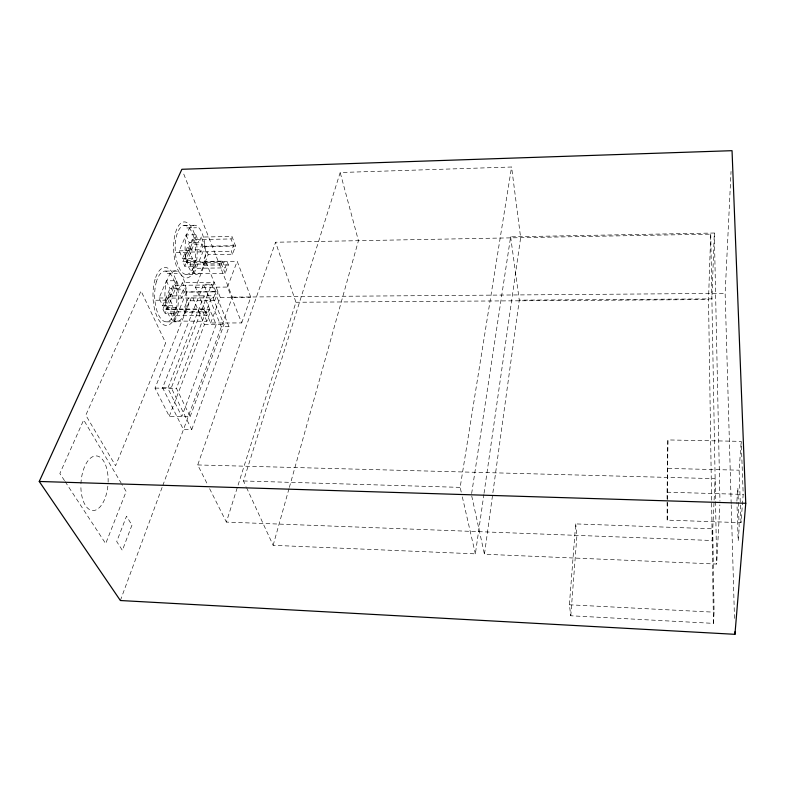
<?xml version="1.0" encoding="UTF-8"?>
<svg xmlns="http://www.w3.org/2000/svg" width="785" height="785" viewBox="0 0 785 785"><rect width="100%" height="100%" fill="white"/><g stroke="black" fill="none" stroke-linecap="round" stroke-linejoin="round"><path stroke-width="0.59" stroke-dasharray="3.92 2.94" d="M667.073 492.185L667.898 439.934L741.217 441.366L743.199 494.413L740.971 522.673L667.201 520.131L667.073 492.185L743.199 494.413M667.201 520.131L667.898 439.934M711.583 500.153L708.521 299.566L710.729 234.146L275.584 242.231L197.722 464.946L207.456 484.355M471.648 493.559L510.623 236.844L714.321 233.017L711.897 298.869L519.287 300.145L484.453 554.239L716.666 564.052L719.865 504.863M731.178 503.558L725.134 293.354L731.041 171.415M713.467 623.368L714.075 612.182L712.76 528.815L575.69 523.909L569.4 604.784L570.793 615.774L713.467 623.368L711.602 501.379M736.889 501.173L737.851 487.907L738.292 501.203M740.971 522.673L739.127 470.186L741.217 441.366M570.793 615.774L576.926 535.38L575.69 523.909M246.559 487.632L273.141 545.32L475.367 553.857L483.874 494.501M484.041 493.284L520.651 237.678L511.575 167.009L340.19 172.514L243.487 480.969L246.048 486.523M461.237 492.116L460.147 487.367L511.575 167.009M273.141 545.32L289.008 488.643M289.341 487.465L358.441 240.691L340.19 172.514M197.722 464.946L715.135 478.664L712.201 540.512L226.384 522.084L295.935 302.254L275.584 242.231M241.692 322.939L250.788 297.23L237.198 261.268L205.807 261.729L195.514 287.359L210.625 323.008L241.692 322.939L227.493 287.055L237.198 261.268M191.726 429.621L229.073 326.717L211.695 284.16L203.639 284.239L162.613 387.77L183.376 429.464L191.726 429.621L171.277 387.859L211.695 284.16M190.156 416.658L224.01 324.578L212.136 295.778L192.06 295.935L155.028 388.104L169.285 416.305L190.156 416.658L176.429 388.339L212.136 295.778M120.37 600.525L162.348 486.739M162.78 485.591L232.331 297.113L182.768 171.552M210.625 323.008L220.3 297.456L205.807 261.729M169.285 416.305L204.404 324.617L192.06 295.935M172.808 305.728L162.672 305.787L159.09 298.006L166.43 280.824L176.497 280.716L169.275 297.927L172.808 305.728L170.247 311.89L175.143 321.634A25.434 10.931 88.5 0 0 186.653 293.364L186.33 290.165A25.434 10.931 88.5 0 0 174.417 271.041A25.434 10.931 88.5 0 0 164.929 294.277A25.434 10.931 88.5 0 0 173.72 321.036L206.828 321.271L210.301 312.155L209.124 309.339L166.95 309.555L165.076 305.463L169.884 294.032L171.552 294.012L173.387 298.114M214.707 300.626L218.083 291.814L186.506 292.089L182.385 282.59L214.207 282.247L213.157 284.945L215.904 291.686L213.549 297.809L214.707 300.626L189.587 300.802L188.371 297.996L183.729 309.467L184.975 312.273L210.301 312.155M192.364 258.5L182.581 258.658L179.265 250.847L186.065 234.941L195.789 234.744L189.106 250.67L192.364 258.5L189.999 264.211L194.523 274.034A24.58 10.077 87.5 0 0 205.189 247.825L204.895 244.714A24.58 10.077 87.5 0 0 193.875 225.246A24.58 10.077 87.5 0 0 185.083 246.765A24.58 10.077 87.5 0 0 193.208 273.317L225.148 273.327L228.366 264.888L227.277 262.062L186.536 262.661L184.799 258.55L189.254 247.952L190.863 247.923L192.57 252.034M228.366 264.888L203.904 265.232L208.182 254.605L232.448 254.212L235.578 246.039L231.987 236.452L201.245 237.07L198.958 242.575L189.293 242.751L182.581 258.658M173.456 313.598L165.017 313.627L167.637 307.377L176.026 307.327L173.456 313.598L174.447 315.766L206.7 315.639L209.124 309.339M192.963 266.135L184.818 266.252L187.232 260.453L195.347 260.335L192.963 266.135L193.875 268.313L225.04 267.891L227.277 262.062M232.448 254.212L231.379 251.377L233.557 245.705L231.016 238.954L231.987 236.452M206.828 321.271L202.756 311.743L203.845 308.927L162.946 309.143L172.955 285.357L213.157 284.945M225.148 273.327L221.39 263.76L222.4 261.15L182.895 261.739L184.818 266.252M184.975 312.273L189.587 300.802M174.574 321.359L186.506 292.089M193.993 273.71L205.062 246.578L201.245 237.07M174.447 315.766L177.008 309.506L176.026 307.327M183.248 289.783L184.19 291.961L181.698 298.045L180.736 295.866L183.248 289.783L174.957 289.861L172.955 285.357M193.875 268.313L196.25 262.514L195.347 260.335M202.03 244.076L202.913 246.255L200.597 251.897L199.714 249.718L202.03 244.076L194.023 244.223L191.668 249.856L199.714 249.718M166.43 280.824L169.923 288.625L179.932 288.527L182.385 282.59M174.957 289.861L172.415 295.935L180.736 295.866M166.95 309.555L171.729 298.123L169.884 294.032M186.536 262.661L190.961 252.063L189.254 247.952M168.628 309.545L166.754 305.453L171.552 294.012M188.155 262.632L186.428 258.53L190.863 247.923M162.672 305.787L169.923 288.625M182.895 261.739L192.168 239.71L231.016 238.954M183.896 225.491L193.669 225.275M186.85 227.974L196.564 227.758M202.913 246.255L233.557 245.705M205.062 246.578L235.578 246.039M179.265 250.847L189.106 250.67M190.961 252.063L231.379 251.377M176.213 252.711L186.114 252.544M184.799 258.55L186.428 258.53M189.999 264.211L221.39 263.76M165.547 271.1L175.634 270.972M167.274 273.514L177.331 273.386M186.124 274.446A24.531 10.264 87.4 0 0 194.052 238.257A24.531 10.264 87.4 0 0 176.232 237.139A24.531 10.264 87.4 0 0 186.124 274.446L195.848 274.328M195.514 287.359L227.493 287.055M184.19 291.961L215.904 291.686M232.331 297.113L725.134 293.354M220.3 297.456L250.788 297.23M159.09 298.006L169.275 297.927M171.729 298.123L213.549 297.809M155.793 300.243L166.047 300.164M295.935 302.254L708.521 299.566M165.076 305.463L166.754 305.453M170.247 311.89L202.756 311.743M166.518 321.84L176.576 321.811M204.404 324.617L224.01 324.578M229.073 326.717L221.301 326.727L203.639 284.239M162.613 387.77L171.277 387.859M155.028 388.104L176.429 388.339M667.986 468.419L739.127 470.186M243.487 480.969L460.147 487.367M569.4 604.784L714.075 612.182M64.507 480.626L59.856 473.502L83.681 419.955L121.175 483.079M65.165 481.637L105.69 543.632L126.179 491.498L121.803 484.129M209.615 488.662L226.384 522.084M162.946 309.143L165.017 313.627M176.497 280.716L179.932 288.527M203.845 308.927L206.7 315.639M186.065 234.941L189.293 242.751M192.168 239.71L194.023 244.223M203.904 265.232L202.756 262.416L207.044 251.789L208.182 254.605M195.789 234.744L198.958 242.575M222.4 261.15L225.04 267.891M462.326 496.866L475.367 553.857M471.726 495.963L484.453 554.239M510.623 236.844L519.287 300.145M738.332 502.41L739.195 527.805L738.185 540.845L736.929 502.371M731.218 504.775L734.564 620.876M714.321 233.017L719.963 501.222M710.729 234.146L716.666 564.052M80.933 483.756A27.377 13.531 -86 0 1 95.682 455.908A27.377 13.531 -86 0 1 108.104 482.608M107.849 486.092A27.377 13.531 -86 0 1 92.787 510.544A27.377 13.531 -86 0 1 80.894 484.973M216.15 324.588L181.786 416.511L167.843 388.241L204.08 295.847L216.15 324.588M131.949 525.126L122.362 550.363L116.72 541.552L126.513 516.206L131.949 525.126M165.674 342.908L115.581 465.74L85.81 415.196L141.055 291.009L165.674 342.908M174.829 235.363A28.034 11.726 87.4 0 0 186.192 277.929A28.034 11.726 87.4 0 0 195.2 236.501A28.034 11.726 87.4 0 0 174.829 235.363M155.106 279.185A29.016 12.717 88.4 0 0 164.919 325.265A29.016 12.717 88.4 0 0 177.116 284.896A29.016 12.717 88.4 0 0 155.106 279.185M156.529 281.295A25.385 11.118 88.4 0 0 165.056 321.664A25.385 11.118 88.4 0 0 175.781 286.427A25.385 11.118 88.4 0 0 156.529 281.295"/><path stroke-width="1.18" d="M734.946 634.319L745.75 503.283L732.042 150.681L181.875 169.285L39.25 481.47L120.37 600.525L734.946 634.319L734.878 631.876M39.25 481.47L745.75 503.283"/></g></svg>
